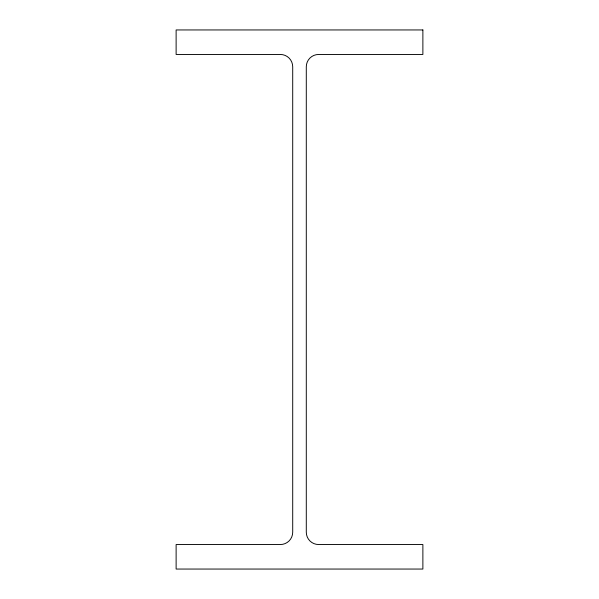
<?xml version="1.0" encoding="UTF-8"?>
<svg xmlns="http://www.w3.org/2000/svg" width="599" height="599" viewBox="0 0 599 599"><rect width="100%" height="100%" fill="white"/><g stroke="black" fill="none" stroke-linecap="round" stroke-linejoin="round"><path stroke-width="0.9" d="M422.879 29.95L176.121 29.95L176.121 54.464L280.377 54.464A12.332 12.332 0 0 1 292.709 66.796L292.709 532.204A12.332 12.332 0 0 1 280.377 544.536L176.121 544.536L176.121 569.05L422.879 569.05L422.879 544.536L318.623 544.536A12.332 12.332 0 0 1 306.291 532.204L306.291 66.796A12.332 12.332 0 0 1 318.623 54.464L422.879 54.464L422.879 29.95"/></g></svg>
